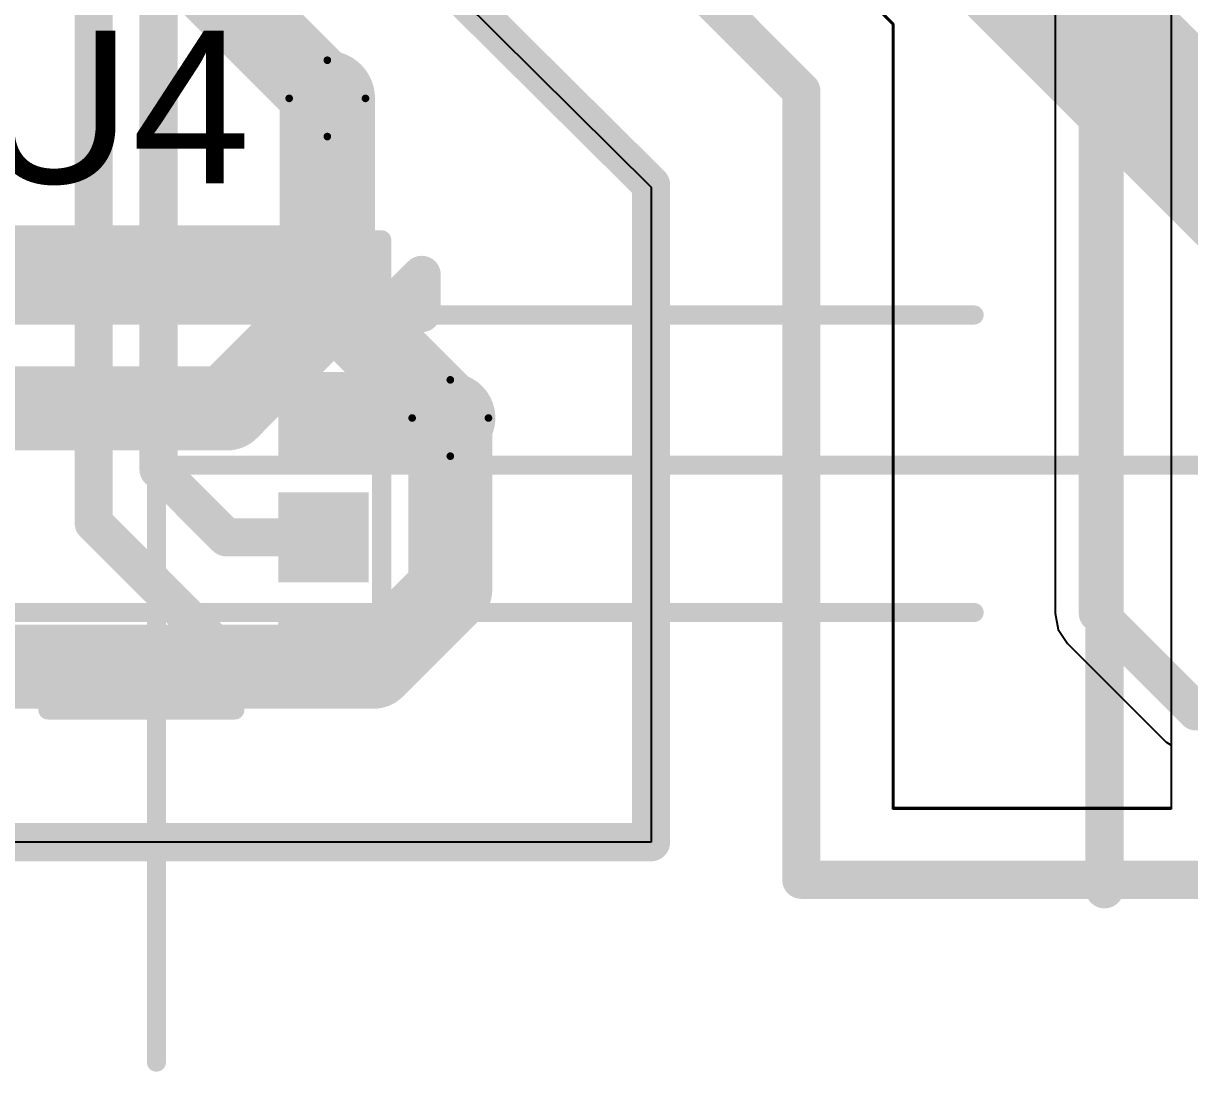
# Model space of a CAD drawing. Header units: millimetres. Extents: x -16 to 330, y -45 to 150.
# Drawn here: x 8.32 to 16.09, y -14.78 to -7.8 of the extents above; entities that cross this region are included whole.
import ezdxf

# ---------------------------------------------------------------- set-up
doc = ezdxf.new("R2010")
doc.units = ezdxf.units.MM
for name, color, linetype in [('BottomLayer', 5, 'Continuous'), ('BottomSolder', 6, 'Continuous'), ('DrillDrawing', 1, 'Continuous'), ('Mechanical1', 6, 'Continuous'), ('Mechanical13', 56, 'Continuous'), ('Mechanical2', 216, 'Continuous'), ('MidLayer1', 16, 'Continuous'), ('MidLayer2', 76, 'Continuous'), ('TopLayer', 1, 'Continuous'), ('TopOverlay', 2, 'Continuous'), ('TopPaste', 8, 'Continuous'), ('TopSolder', 216, 'Continuous'), ('ViaHoleLayer', 16, 'Continuous')]:
    doc.layers.add(name, color=color, linetype=linetype)
doc.styles.add('Arial', font='arial.ttf', dxfattribs={"height": 0.2})

# ---------------------------------------------------------------- blocks, each defined once
blk = doc.blocks.new('BME680_75')
at = {"layer": 'TopLayer'}
for points in [[(-1.49999954, 1.49999954), (-0.90000074, 1.49999954), (-0.90000074, 0.90000074), (-1.49999954, 0.90000074)], [(0.90000074, 1.49999954), (1.49999954, 1.49999954), (1.49999954, 0.90000074), (0.90000074, 0.90000074)], [(-1.49999954, 0.6999985999999999), (-0.90000074, 0.6999985999999999), (-0.90000074, 0.0999998), (-1.49999954, 0.0999998)], [(0.90000074, 0.6999985999999999), (1.49999954, 0.6999985999999999), (1.49999954, 0.0999998), (0.90000074, 0.0999998)], [(-1.49999954, -0.0999998), (-0.90000074, -0.0999998), (-0.90000074, -0.6999985999999999), (-1.49999954, -0.6999985999999999)], [(0.90000074, -0.0999998), (1.49999954, -0.0999998), (1.49999954, -0.6999985999999999), (0.90000074, -0.6999985999999999)], [(-1.49999954, -0.90000074), (-0.90000074, -0.90000074), (-0.90000074, -1.49999954), (-1.49999954, -1.49999954)], [(0.90000074, -0.90000074), (1.49999954, -0.90000074), (1.49999954, -1.49999954), (0.90000074, -1.49999954)]]:
    blk.add_hatch(color=1, dxfattribs=at).paths.add_polyline_path(points)
at = {"layer": 'TopPaste'}
for points in [[(-1.49999954, 1.49999954), (-0.90000074, 1.49999954), (-0.90000074, 0.90000074), (-1.49999954, 0.90000074)], [(0.90000074, 1.49999954), (1.49999954, 1.49999954), (1.49999954, 0.90000074), (0.90000074, 0.90000074)], [(-1.49999954, 0.6999985999999999), (-0.90000074, 0.6999985999999999), (-0.90000074, 0.0999998), (-1.49999954, 0.0999998)], [(0.90000074, 0.6999985999999999), (1.49999954, 0.6999985999999999), (1.49999954, 0.0999998), (0.90000074, 0.0999998)], [(-1.49999954, -0.0999998), (-0.90000074, -0.0999998), (-0.90000074, -0.6999985999999999), (-1.49999954, -0.6999985999999999)], [(0.90000074, -0.0999998), (1.49999954, -0.0999998), (1.49999954, -0.6999985999999999), (0.90000074, -0.6999985999999999)], [(-1.49999954, -0.90000074), (-0.90000074, -0.90000074), (-0.90000074, -1.49999954), (-1.49999954, -1.49999954)], [(0.90000074, -0.90000074), (1.49999954, -0.90000074), (1.49999954, -1.49999954), (0.90000074, -1.49999954)]]:
    blk.add_hatch(color=8, dxfattribs=at).paths.add_polyline_path(points)
at = {"layer": 'TopSolder'}
for points in [[(-1.49999954, 1.49999954), (-0.90000074, 1.49999954), (-0.90000074, 0.90000074), (-1.49999954, 0.90000074)], [(0.90000074, 1.49999954), (1.49999954, 1.49999954), (1.49999954, 0.90000074), (0.90000074, 0.90000074)], [(-1.49999954, 0.6999985999999999), (-0.90000074, 0.6999985999999999), (-0.90000074, 0.0999998), (-1.49999954, 0.0999998)], [(0.90000074, 0.6999985999999999), (1.49999954, 0.6999985999999999), (1.49999954, 0.0999998), (0.90000074, 0.0999998)], [(-1.49999954, -0.0999998), (-0.90000074, -0.0999998), (-0.90000074, -0.6999985999999999), (-1.49999954, -0.6999985999999999)], [(0.90000074, -0.0999998), (1.49999954, -0.0999998), (1.49999954, -0.6999985999999999), (0.90000074, -0.6999985999999999)], [(-1.49999954, -0.90000074), (-0.90000074, -0.90000074), (-0.90000074, -1.49999954), (-1.49999954, -1.49999954)], [(0.90000074, -0.90000074), (1.49999954, -0.90000074), (1.49999954, -1.49999954), (0.90000074, -1.49999954)]]:
    blk.add_hatch(color=216, dxfattribs=at).paths.add_polyline_path(points)
at = {"layer": 'TopOverlay'}
for points, const_width in [([(-0.635, 1.5494), (0.6096, 1.5494)], 0.127), ([(1.7272, 1.2192), (1.8542, 1.3462)], 0.254), ([(1.8542, 1.0922), (1.8542, 1.3462)], 0.254), ([(1.7272, 1.2192), (1.8542, 1.0922)], 0.254), ([(-0.635, -1.5494), (0.6096, -1.5494)], 0.127)]:
    blk.add_lwpolyline(points, dxfattribs=dict(at, const_width=const_width))
for points, const_width in [([(-0.66675, 1.5494, 1), (-0.60325, 1.5494, 1)], 0.0635), ([(0.57785, 1.5494, 1), (0.64135, 1.5494, 1)], 0.0635), ([(1.7907, 1.3462, 1), (1.9177, 1.3462, 1)], 0.127), ([(1.7907, 1.3462, 1), (1.9177, 1.3462, 1)], 0.127), ([(1.6637, 1.2192, 1), (1.7907, 1.2192, 1)], 0.127), ([(1.6637, 1.2192, 1), (1.7907, 1.2192, 1)], 0.127), ([(1.7907, 1.0922, 1), (1.9177, 1.0922, 1)], 0.127), ([(1.7907, 1.0922, 1), (1.9177, 1.0922, 1)], 0.127), ([(-0.66675, -1.5494, 1), (-0.60325, -1.5494, 1)], 0.0635), ([(0.57785, -1.5494, 1), (0.64135, -1.5494, 1)], 0.0635)]:
    blk.add_lwpolyline(points, format="xyb", close=True, dxfattribs=dict(at, const_width=const_width))

msp = doc.modelspace()

# ---------------------------------------------------------------- hatches: boundary and pattern name
at = {"layer": 'BottomLayer'}
h = msp.add_hatch(color=5, dxfattribs=at)
edge = h.paths.add_edge_path()
edge.add_arc((10.3441881, -8.299589699999999), 0.2999994, 0, 360)
h = msp.add_hatch(color=5, dxfattribs=at)
edge = h.paths.add_edge_path()
edge.add_arc((11.16298758, -10.42679144), 0.2999994, 0, 360)
at = {"layer": 'BottomSolder'}
h = msp.add_hatch(color=6, dxfattribs=at)
edge = h.paths.add_edge_path()
edge.add_arc((10.3441881, -8.299589699999999), 0.1499997, 0, 360)
h = msp.add_hatch(color=6, dxfattribs=at)
edge = h.paths.add_edge_path()
edge.add_arc((11.16298758, -10.42679144), 0.1499997, 0, 360)
at = {"layer": 'MidLayer1'}
h = msp.add_hatch(color=16, dxfattribs=at)
edge = h.paths.add_edge_path()
edge.add_arc((10.3441881, -8.299589699999999), 0.2999994, 0, 360)
h = msp.add_hatch(color=16, dxfattribs=at)
edge = h.paths.add_edge_path()
edge.add_arc((11.16298758, -10.42679144), 0.2999994, 0, 360)
at = {"layer": 'MidLayer2'}
h = msp.add_hatch(color=76, dxfattribs=at)
edge = h.paths.add_edge_path()
edge.add_arc((10.3441881, -8.299589699999999), 0.2999994, 0, 360)
h = msp.add_hatch(color=76, dxfattribs=at)
edge = h.paths.add_edge_path()
edge.add_arc((11.16298758, -10.42679144), 0.2999994, 0, 360)
at = {"layer": 'TopLayer'}
h = msp.add_hatch(color=1, dxfattribs=at)
edge = h.paths.add_edge_path()
edge.add_arc((10.3441881, -8.299589699999999), 0.2999994, 0, 360)
h = msp.add_hatch(color=1, dxfattribs=at)
edge = h.paths.add_edge_path()
edge.add_arc((11.16298758, -10.42679144), 0.2999994, 0, 360)
at = {"layer": 'TopSolder'}
h = msp.add_hatch(color=216, dxfattribs=at)
edge = h.paths.add_edge_path()
edge.add_arc((10.3441881, -8.299589699999999), 0.1499997, 0, 360)
h = msp.add_hatch(color=216, dxfattribs=at)
edge = h.paths.add_edge_path()
edge.add_arc((11.16298758, -10.42679144), 0.1499997, 0, 360)
at = {"layer": 'ViaHoleLayer'}
h = msp.add_hatch(color=16, dxfattribs=at)
edge = h.paths.add_edge_path()
edge.add_arc((10.3441881, -8.299589699999999), 0.1499997, 0, 360)
h = msp.add_hatch(color=16, dxfattribs=at)
edge = h.paths.add_edge_path()
edge.add_arc((11.16298758, -10.42679144), 0.1499997, 0, 360)

# ---------------------------------------------------------------- linework, layer by layer
at = {"layer": 'BottomLayer'}
for p, q in [((15.18985024, -2.5157684), (15.18985024, -11.72523182)), ((14.11648688, -7.802250079999999), (11.4616357, -5.14739382)), ((9.39998882, -5.813567239999999), (12.4998353, -8.88998984)), ((14.11648688, -13.02139128), (14.11648688, -7.802250079999999)), ((12.4998353, -8.88998984), (12.4998353, -13.24998874)), ((15.18985024, -11.72523182), (15.1898477, -11.72524452)), ((15.1898477, -11.72524452), (15.21153422, -11.83426132)), ((15.21153422, -11.83426132), (15.2732867, -11.92668176)), ((15.2732867, -11.92668176), (15.92742814, -12.58082066)), ((15.92742814, -12.58082066), (15.92743322, -12.58082828)), ((15.92743322, -12.58082828), (15.9639127, -12.60520212)), ((15.9639127, -12.60520212), (15.9639127, -13.02139128)), ((15.9639127, -13.02139128), (14.11648688, -13.02139128)), ((12.4998353, -13.24998874), (4.749987959999999, -13.24998874))]:
    msp.add_line(p, q, dxfattribs=at)
at = {"layer": 'BottomLayer', "const_width": 0.254}
for points in [[(15.47472394, -11.72524452), (15.47472394, -2.39777016)], [(15.47472394, -11.72524452), (16.12887046, -12.37939104)], [(16.12887046, -12.37939104), (30.63238729999999, -12.37939104)]]:
    msp.add_lwpolyline(points, dxfattribs=at)
at = {"layer": 'BottomLayer', "const_width": 0.127}
for points in [[(15.41122394, -11.72524452, 1), (15.53822394, -11.72524452, 1)], [(15.41122394, -11.72524452, 1), (15.53822394, -11.72524452, 1)], [(16.06537046, -12.37939104, 1), (16.19237046, -12.37939104, 1)], [(16.06537046, -12.37939104, 1), (16.19237046, -12.37939104, 1)]]:
    msp.add_lwpolyline(points, format="xyb", close=True, dxfattribs=at)
at = {"layer": 'DrillDrawing', "const_width": 0.0508}
for points in [[(10.0901881, -8.299589699999999), (10.3441881, -8.0455897)], [(10.3441881, -8.0455897), (10.5981881, -8.299589699999999)], [(10.0901881, -8.299589699999999), (10.3441881, -8.5535897)], [(10.3441881, -8.5535897), (10.5981881, -8.299589699999999)], [(10.90898758, -10.42679144), (11.16298758, -10.17279144)], [(11.16298758, -10.17279144), (11.41698758, -10.42679144)], [(10.90898758, -10.42679144), (11.16298758, -10.68079144)], [(11.16298758, -10.68079144), (11.41698758, -10.42679144)]]:
    msp.add_lwpolyline(points, dxfattribs=at)
at = {"layer": 'DrillDrawing', "const_width": 0.0254}
for points in [[(10.3314881, -8.0455897, 1), (10.3568881, -8.0455897, 1)], [(10.3314881, -8.0455897, 1), (10.3568881, -8.0455897, 1)], [(10.0774881, -8.299589699999999, 1), (10.1028881, -8.299589699999999, 1)], [(10.0774881, -8.299589699999999, 1), (10.1028881, -8.299589699999999, 1)], [(10.5854881, -8.299589699999999, 1), (10.6108881, -8.299589699999999, 1)], [(10.5854881, -8.299589699999999, 1), (10.6108881, -8.299589699999999, 1)], [(10.3314881, -8.5535897, 1), (10.3568881, -8.5535897, 1)], [(10.3314881, -8.5535897, 1), (10.3568881, -8.5535897, 1)], [(11.15028758, -10.17279144, 1), (11.17568758, -10.17279144, 1)], [(11.15028758, -10.17279144, 1), (11.17568758, -10.17279144, 1)], [(10.89628758, -10.42679144, 1), (10.92168758, -10.42679144, 1)], [(10.89628758, -10.42679144, 1), (10.92168758, -10.42679144, 1)], [(11.40428758, -10.42679144, 1), (11.42968758, -10.42679144, 1)], [(11.40428758, -10.42679144, 1), (11.42968758, -10.42679144, 1)], [(11.15028758, -10.68079144, 1), (11.17568758, -10.68079144, 1)], [(11.15028758, -10.68079144, 1), (11.17568758, -10.68079144, 1)]]:
    msp.add_lwpolyline(points, format="xyb", close=True, dxfattribs=at)
at = {"layer": 'Mechanical1', "const_width": 0.254}
msp.add_lwpolyline([(15.51938476, -13.56358984), (15.5193873, 38.12541015999999)], dxfattribs=at)
msp.add_lwpolyline([(15.51938476, -13.56358984), (15.5193873, 38.12541015999999)], dxfattribs=at)
at = {"layer": 'Mechanical1', "const_width": 0.127}
msp.add_lwpolyline([(15.45588476, -13.56358984, 1), (15.58288476, -13.56358984, 1)], format="xyb", close=True, dxfattribs=at)
msp.add_lwpolyline([(15.45588476, -13.56358984, 1), (15.58288476, -13.56358984, 1)], format="xyb", close=True, dxfattribs=at)
at = {"layer": 'Mechanical13', "const_width": 0.127}
for points in [[(10.75623706, -5.49119044), (13.50623664, -8.24119002)], [(9.40623722, -5.791189839999999), (12.5062361, -8.86619004)], [(13.50623664, -13.49118968), (13.50623664, -8.24119002)], [(12.5062361, -13.24119018), (12.5062361, -8.86619004)], [(7.706238079999999, -9.24119056), (10.70623716, -9.24119056)], [(10.70623716, -12.24118964), (10.70623716, -9.24119056)], [(6.70623754, -9.741189559999999), (14.65096892, -9.741189559999999)], [(6.70623754, -9.741189559999999), (14.65096892, -9.741189559999999)], [(9.20623762, -10.7411901), (17.150969, -10.7411901)], [(9.20623762, -10.7411901), (17.150969, -10.7411901)], [(9.20623762, -14.71355706), (9.20623762, -10.7411901)], [(9.20623762, -14.71355706), (9.20623762, -10.7411901)], [(6.70623754, -11.72119068), (14.65096892, -11.72119068)], [(6.70623754, -11.72119068), (14.65096892, -11.72119068)], [(7.706238079999999, -12.24118964), (10.70623716, -12.24118964)], [(4.756236359999999, -13.24119018), (12.5062361, -13.24119018)], [(13.50623664, -13.49118968), (95.25623823999999, -13.49118968)]]:
    msp.add_lwpolyline(points, dxfattribs=at)
at = {"layer": 'Mechanical13'}
for points, const_width in [([(13.47448664, -8.24119002, 1), (13.53798664, -8.24119002, 1)], 0.0635), ([(13.47448664, -8.24119002, 1), (13.53798664, -8.24119002, 1)], 0.0635), ([(12.4744861, -8.86619004, 1), (12.5379861, -8.86619004, 1)], 0.0635), ([(12.4744861, -8.86619004, 1), (12.5379861, -8.86619004, 1)], 0.0635), ([(10.67448716, -9.24119056, 1), (10.73798716, -9.24119056, 1)], 0.0635), ([(10.67448716, -9.24119056, 1), (10.73798716, -9.24119056, 1)], 0.0635), ([(10.30623796, -9.7411921, 1), (10.10623836, -9.7411921, 1)], 0.127), ([(10.07448836, -9.7411921, 1), (10.13798836, -9.7411921, 1)], 0.0635), ([(10.27448796, -9.7411921, 1), (10.33798796, -9.7411921, 1)], 0.0635), ([(14.61921892, -9.741189559999999, 1), (14.68271892, -9.741189559999999, 1)], 0.0635), ([(14.61921892, -9.741189559999999, 1), (14.68271892, -9.741189559999999, 1)], 0.0635), ([(9.209412619999998, -10.7411901, 1), (9.20306262, -10.7411901, 1)], 0.127), ([(9.209412619999998, -10.7411901, 1), (9.20306262, -10.7411901, 1)], 0.127), ([(9.171312619999998, -10.7411901, 1), (9.23481262, -10.7411901, 1)], 0.0635), ([(9.171312619999998, -10.7411901, 1), (9.23481262, -10.7411901, 1)], 0.0635), ([(9.174487619999999, -10.7411901, 1), (9.237987619999998, -10.7411901, 1)], 0.0635), ([(9.174487619999999, -10.7411901, 1), (9.237987619999998, -10.7411901, 1)], 0.0635), ([(9.174487619999999, -10.7411901, 1), (9.237987619999998, -10.7411901, 1)], 0.0635), ([(9.174487619999999, -10.7411901, 1), (9.237987619999998, -10.7411901, 1)], 0.0635), ([(9.17766262, -10.7411901, 1), (9.24116262, -10.7411901, 1)], 0.0635), ([(9.17766262, -10.7411901, 1), (9.24116262, -10.7411901, 1)], 0.0635), ([(14.61921892, -11.72119068, 1), (14.68271892, -11.72119068, 1)], 0.0635), ([(14.61921892, -11.72119068, 1), (14.68271892, -11.72119068, 1)], 0.0635), ([(10.67448716, -12.24118964, 1), (10.73798716, -12.24118964, 1)], 0.0635), ([(10.67448716, -12.24118964, 1), (10.73798716, -12.24118964, 1)], 0.0635), ([(12.4744861, -13.24119018, 1), (12.5379861, -13.24119018, 1)], 0.0635), ([(12.4744861, -13.24119018, 1), (12.5379861, -13.24119018, 1)], 0.0635), ([(13.47448664, -13.49118968, 1), (13.53798664, -13.49118968, 1)], 0.0635), ([(13.47448664, -13.49118968, 1), (13.53798664, -13.49118968, 1)], 0.0635), ([(9.174487619999999, -14.71355706, 1), (9.237987619999998, -14.71355706, 1)], 0.0635), ([(9.174487619999999, -14.71355706, 1), (9.237987619999998, -14.71355706, 1)], 0.0635)]:
    msp.add_lwpolyline(points, format="xyb", close=True, dxfattribs=dict(at, const_width=const_width))
at = {"layer": 'Mechanical2', "const_width": 0.254}
for points in [[(10.74998866, -5.499989), (13.49998824, -8.24998858)], [(9.39998882, -5.799988399999999), (12.4999877, -8.8749886)], [(13.49998824, -13.49998824), (13.49998824, -8.24998858)], [(12.4999877, -13.24998874), (12.4999877, -8.8749886)], [(4.749987959999999, -13.24998874), (12.4999877, -13.24998874)], [(13.49998824, -13.49998824), (95.24998729999999, -13.49998824)]]:
    msp.add_lwpolyline(points, dxfattribs=at)
at = {"layer": 'Mechanical2', "const_width": 0.127}
for points in [[(13.43648824, -8.24998858, 1), (13.56348824, -8.24998858, 1)], [(13.43648824, -8.24998858, 1), (13.56348824, -8.24998858, 1)], [(12.4364877, -8.8749886, 1), (12.5634877, -8.8749886, 1)], [(12.4364877, -8.8749886, 1), (12.5634877, -8.8749886, 1)], [(12.4364877, -13.24998874, 1), (12.5634877, -13.24998874, 1)], [(12.4364877, -13.24998874, 1), (12.5634877, -13.24998874, 1)], [(13.43648824, -13.49998824, 1), (13.56348824, -13.49998824, 1)], [(13.43648824, -13.49998824, 1), (13.56348824, -13.49998824, 1)]]:
    msp.add_lwpolyline(points, format="xyb", close=True, dxfattribs=at)
at = {"layer": 'MidLayer1'}
for p, q in [((15.9639127, 17.91209778), (15.9639127, -13.03018984)), ((14.11023594, -7.81104864), (11.45538476, -5.15619238)), ((9.39998882, -5.813567239999999), (12.4998353, -8.88998984)), ((14.11023594, -13.03018984), (14.11023594, -7.81104864)), ((12.4998353, -8.88998984), (12.4998353, -13.24998874)), ((15.9639127, -13.03018984), (14.11023594, -13.03018984)), ((12.4998353, -13.24998874), (4.749987959999999, -13.24998874))]:
    msp.add_line(p, q, dxfattribs=at)
at = {"layer": 'MidLayer1', "const_width": 0.5588}
for points in [[(6.0197873, -9.423389839999999), (10.15958852, -9.423389839999999)], [(10.15958852, -9.423389839999999), (11.15510596, -10.41890728)], [(11.16298758, -11.56998956), (11.16298758, -10.42679144)], [(10.65046892, -12.08250822), (11.16298758, -11.56998956)], [(6.03881698, -12.08250822), (10.65046892, -12.08250822)]]:
    msp.add_lwpolyline(points, dxfattribs=at)
at = {"layer": 'MidLayer1', "const_width": 0.2794}
for points in [[(10.01988852, -9.423389839999999, 1), (10.29928852, -9.423389839999999, 1)], [(10.01988852, -9.423389839999999, 1), (10.29928852, -9.423389839999999, 1)], [(11.01540596, -10.41890728, 1), (11.29480596, -10.41890728, 1)], [(11.02328758, -10.42679144, 1), (11.30268758, -10.42679144, 1)], [(11.02328758, -11.56998956, 1), (11.30268758, -11.56998956, 1)], [(11.02328758, -11.56998956, 1), (11.30268758, -11.56998956, 1)], [(10.51076892, -12.08250822, 1), (10.79016892, -12.08250822, 1)], [(10.51076892, -12.08250822, 1), (10.79016892, -12.08250822, 1)]]:
    msp.add_lwpolyline(points, format="xyb", close=True, dxfattribs=at)
at = {"layer": 'MidLayer2'}
for p, q in [((9.39998882, -5.813567239999999), (12.4998353, -8.88998984)), ((12.4998353, -8.88998984), (12.4998353, -13.24998874)), ((12.4998353, -13.24998874), (4.749987959999999, -13.24998874))]:
    msp.add_line(p, q, dxfattribs=at)
for points, const_width in [([(12.7507873, -5.18158984), (17.9577873, -10.38858984)], 1.00000054), ([(8.6105873, -6.5659889), (10.3441881, -8.299589699999999)], 0.5588), ([(10.3441881, -9.69638904), (10.3441881, -8.299589699999999)], 0.5588), ([(9.6773873, -10.36318984), (10.3441881, -9.69638904)], 0.5588), ([(6.0197873, -10.36318984), (9.6773873, -10.36318984)], 0.5588)]:
    msp.add_lwpolyline(points, dxfattribs=dict(at, const_width=const_width))
at = {"layer": 'MidLayer2', "const_width": 0.2794}
for points in [[(10.2044881, -8.299589699999999, 1), (10.4838881, -8.299589699999999, 1)], [(10.2044881, -8.299589699999999, 1), (10.4838881, -8.299589699999999, 1)], [(10.2044881, -9.69638904, 1), (10.4838881, -9.69638904, 1)], [(10.2044881, -9.69638904, 1), (10.4838881, -9.69638904, 1)], [(9.5376873, -10.36318984, 1), (9.817087299999999, -10.36318984, 1)], [(9.5376873, -10.36318984, 1), (9.817087299999999, -10.36318984, 1)]]:
    msp.add_lwpolyline(points, format="xyb", close=True, dxfattribs=at)
at = {"layer": 'TopLayer'}
for p, q in [((15.9639127, 17.91209778), (15.9639127, -13.03018984)), ((14.11023594, -7.81104864), (11.45538476, -5.15619238)), ((9.39998882, -5.813567239999999), (12.4998353, -8.88998984)), ((14.11023594, -13.03018984), (14.11023594, -7.81104864)), ((12.4998353, -8.88998984), (12.4998353, -13.24998874)), ((15.9639127, -13.03018984), (14.11023594, -13.03018984)), ((12.4998353, -13.24998874), (4.749987959999999, -13.24998874))]:
    msp.add_line(p, q, dxfattribs=at)
for points, const_width in [([(9.2201873, -10.7695873), (9.2201873, -7.28978984)], 0.254), ([(8.7883873, -11.1251873), (8.7883873, -7.543789839999999)], 0.254), ([(10.3441881, -9.59478904), (10.3441881, -8.299589699999999)], 0.635), ([(10.56618664, -10.42519124), (11.16138738, -10.42519124)], 0.5588), ([(9.2201873, -10.7695873), (9.67098904, -11.22038904)], 0.254), ([(8.7883873, -11.1251873), (9.68358998, -12.02038998)], 0.254), ([(9.67098904, -11.22038904), (10.31858744, -11.22038904)], 0.254), ([(9.68358998, -12.02038998), (10.31858744, -12.02038998)], 0.254)]:
    msp.add_lwpolyline(points, dxfattribs=dict(at, const_width=const_width))
for points, const_width in [([(10.1854381, -8.299589699999999, 1), (10.5029381, -8.299589699999999, 1)], 0.3175), ([(10.1854381, -9.59478904, 1), (10.5029381, -9.59478904, 1)], 0.3175), ([(10.42648664, -10.42519124, 1), (10.70588664, -10.42519124, 1)], 0.2794), ([(11.02168738, -10.42519124, 1), (11.30108738, -10.42519124, 1)], 0.2794), ([(9.156687299999998, -10.7695873, 1), (9.283687299999999, -10.7695873, 1)], 0.127), ([(9.156687299999998, -10.7695873, 1), (9.283687299999999, -10.7695873, 1)], 0.127), ([(8.7248873, -11.1251873, 1), (8.8518873, -11.1251873, 1)], 0.127), ([(8.7248873, -11.1251873, 1), (8.8518873, -11.1251873, 1)], 0.127), ([(9.607489039999999, -11.22038904, 1), (9.73448904, -11.22038904, 1)], 0.127), ([(9.607489039999999, -11.22038904, 1), (9.73448904, -11.22038904, 1)], 0.127), ([(10.25508744, -11.22038904, 1), (10.38208744, -11.22038904, 1)], 0.127), ([(9.62008998, -12.02038998, 1), (9.74708998, -12.02038998, 1)], 0.127), ([(9.62008998, -12.02038998, 1), (9.74708998, -12.02038998, 1)], 0.127), ([(10.25508744, -12.02038998, 1), (10.38208744, -12.02038998, 1)], 0.127)]:
    msp.add_lwpolyline(points, format="xyb", close=True, dxfattribs=dict(at, const_width=const_width))

# ---------------------------------------------------------------- block references
msp.add_blockref('BME680_75', (9.1185873, -10.82038984))

# ---------------------------------------------------------------- texts
at = {"layer": 'TopOverlay', "style": 'Arial'}
msp.add_text('U4', height=1.016, dxfattribs=at).set_placement((8.018195799999999, -8.864424739999999))

doc.saveas('drawing.dxf')
